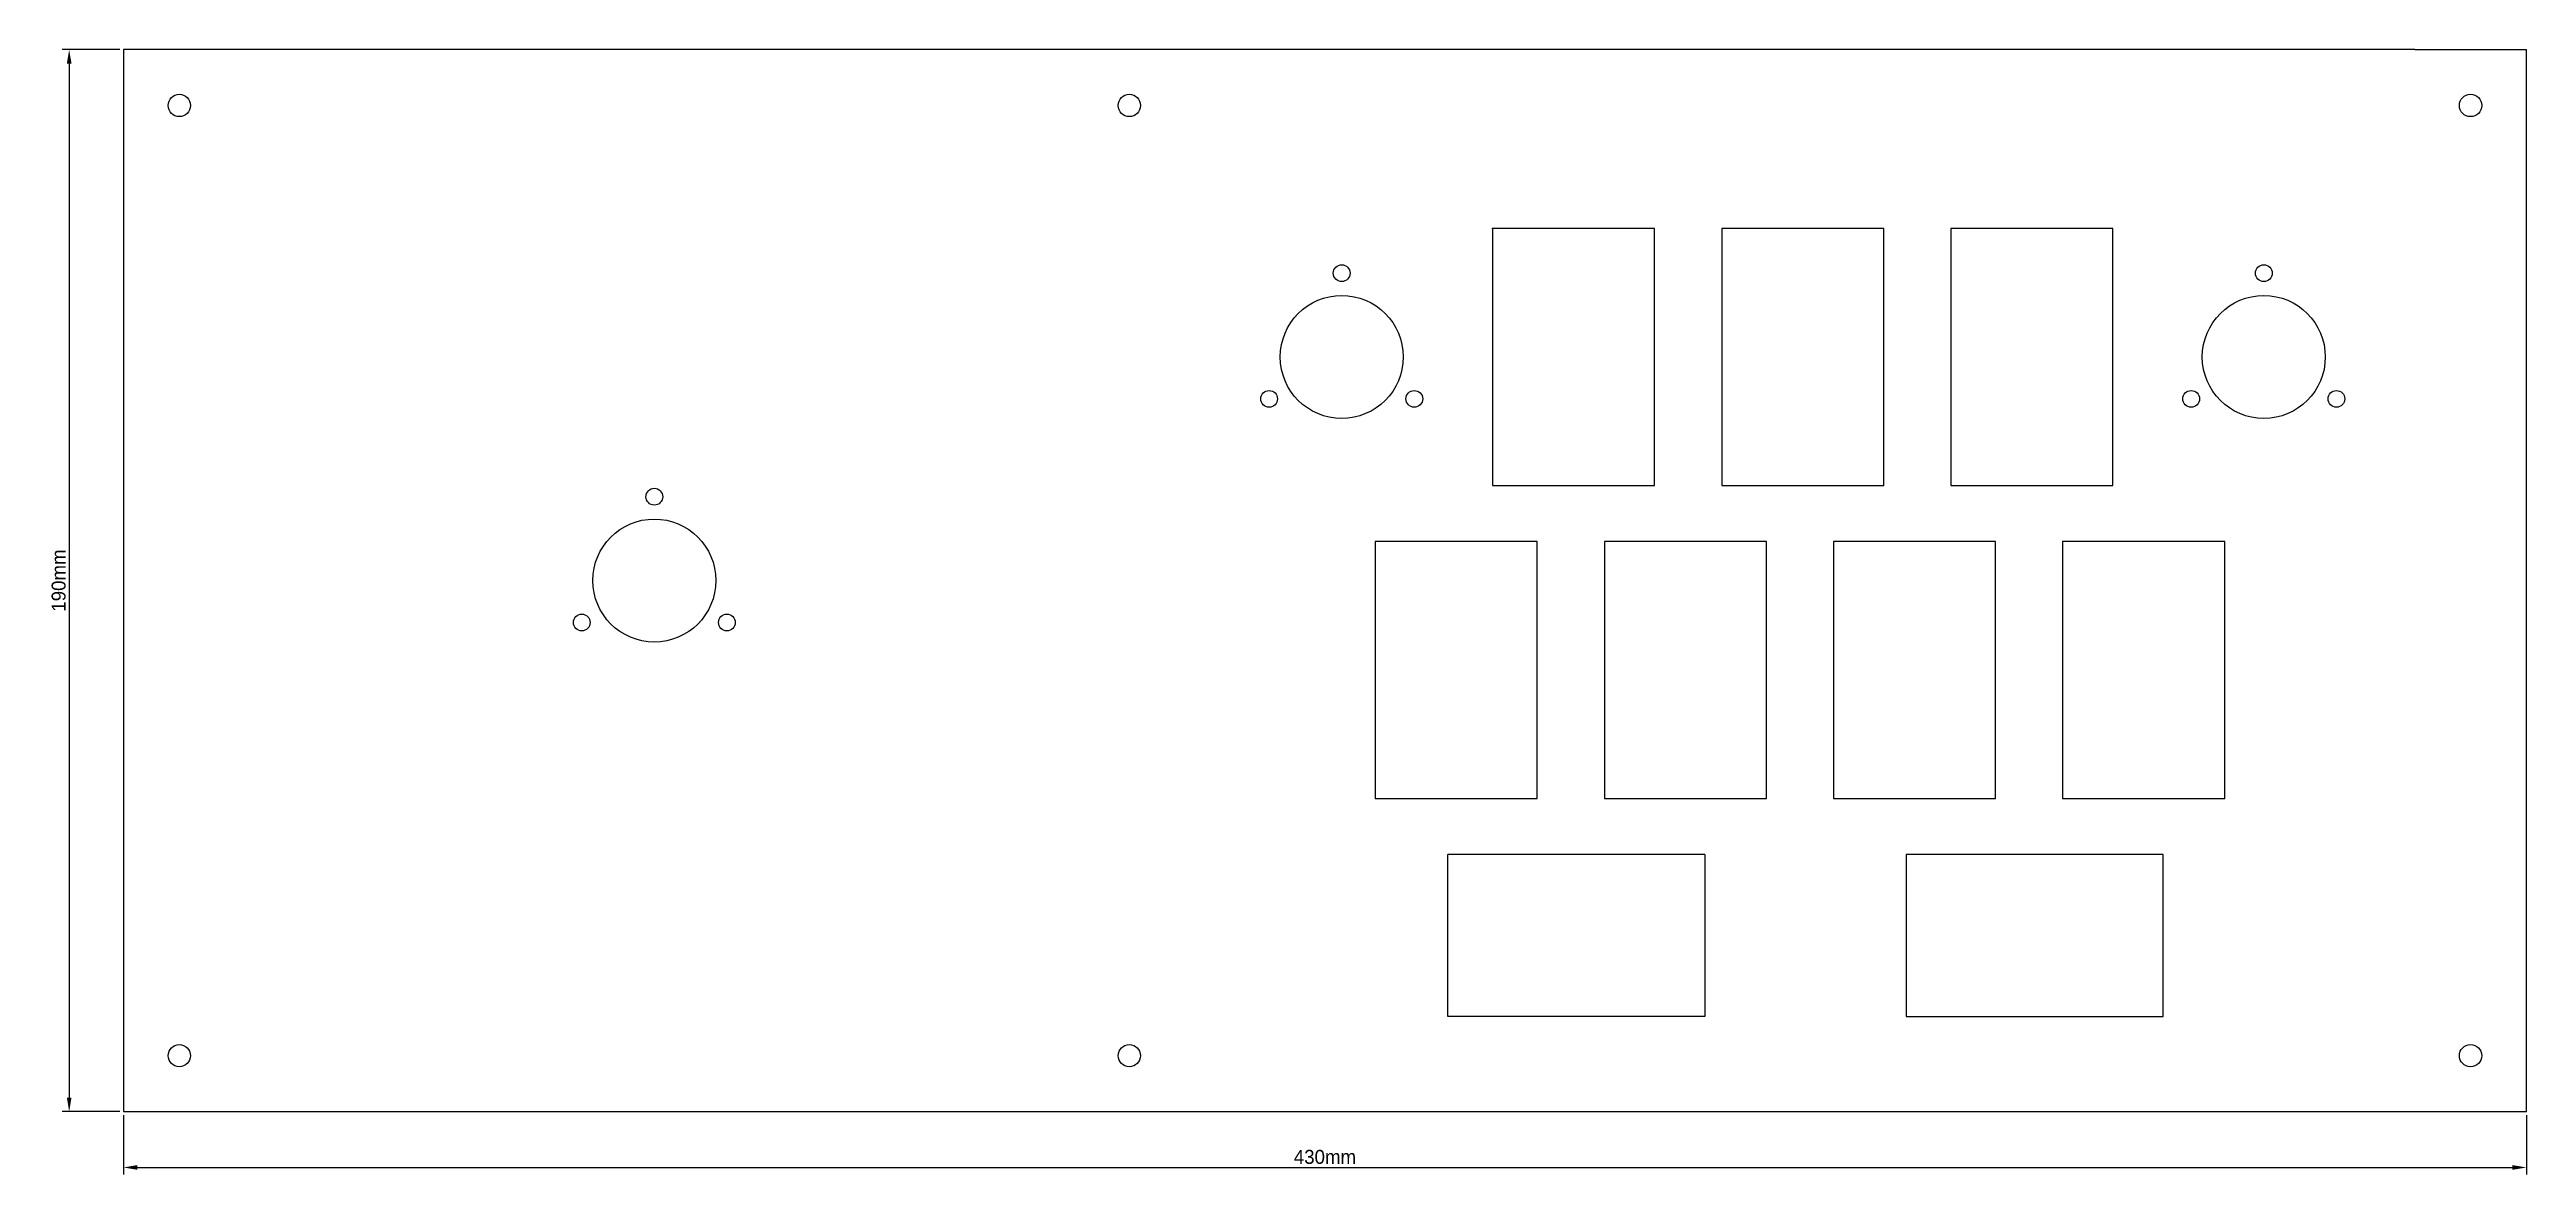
# Model space of a CAD drawing. Header units: millimetres. Extents: x -13 to 430, y -11 to 190.
import ezdxf

# ---------------------------------------------------------------- set-up
doc = ezdxf.new("R2010")
doc.units = ezdxf.units.MM
doc.layers.add('cut', color=250, linetype='Continuous')
doc.dimstyles.new('ISO-25', dxfattribs={"dimtxt": 2.5, "dimasz": 2.5, "dimexe": 1.25, "dimexo": 0.625, "dimtad": 1, "dimtxsty": 'Standard', "dimcen": 2.5, "dimadec": 0, "dimazin": 0, "dimtfac": 1, "dimtmove": 0, "dimatfit": 3, "dimfxl": 1, "dimarcsym": 0})

# ---------------------------------------------------------------- blocks, each defined once
blk = doc.blocks.new('*D1')
at = {"color": 0, "lineweight": -2, "transparency": 16777216}
for p, q in [((-0.63, 190), (-10.96, 190)), ((-9.71, 187.5), (-9.71, 2.5)), ((-0.63, 0), (-10.96, 0))]:
    blk.add_line(p, q, dxfattribs=at)
at = {"color": 0, "transparency": 16777216}
for points in [[(-10.12, 187.5), (-9.29, 187.5), (-9.71, 190)], [(-10.12, 2.5), (-9.29, 2.5), (-9.71, 0)]]:
    blk.add_solid(points, dxfattribs=at)
at = {"layer": 'Defpoints', "color": 0, "transparency": 16777216}
for p in [(0, 190), (-9.71, 0), (0, 0)]:
    blk.add_point(p, dxfattribs=at)
at = {"color": 0, "transparency": 16777216, "insert": (-11.58, 95), "char_height": 2.5, "attachment_point": 5, "rotation": 90}
blk.add_mtext('190mm', dxfattribs=at)
blk = doc.blocks.new('*D2')
at = {"color": 0, "lineweight": -2, "transparency": 16777216}
for p, q in [((0, -0.63), (0, -11.25)), ((430, -0.63), (430, -11.25)), ((2.5, -10), (427.5, -10))]:
    blk.add_line(p, q, dxfattribs=at)
at = {"color": 0, "transparency": 16777216}
for points in [[(2.5, -9.58), (2.5, -10.42), (0, -10)], [(427.5, -9.58), (427.5, -10.42), (430, -10)]]:
    blk.add_solid(points, dxfattribs=at)
at = {"layer": 'Defpoints', "color": 0, "transparency": 16777216}
for p in [(0, 0), (430, 0), (430, -10)]:
    blk.add_point(p, dxfattribs=at)
at = {"color": 0, "transparency": 16777216, "insert": (215, -8.12), "char_height": 2.5, "attachment_point": 5}
blk.add_mtext('430mm', dxfattribs=at)

msp = doc.modelspace()

# ---------------------------------------------------------------- linework, layer by layer
at = {"layer": 'cut'}
for p, q in [((190, 190), (0, 190)), ((0, 190), (0, 0)), ((410, 190), (190, 190)), ((410, 190), (430, 190)), ((430, 0), (430, 190)), ((274, 158), (245, 158)), ((245, 158), (245, 112)), ((274, 112), (274, 158)), ((315, 158), (286, 158)), ((286, 158), (286, 112)), ((315, 112), (315, 158)), ((356, 158), (327, 158)), ((327, 158), (327, 112)), ((356, 112), (356, 158)), ((245, 112), (274, 112)), ((286, 112), (315, 112)), ((327, 112), (356, 112)), ((253, 102), (224, 102)), ((224, 102), (224, 56)), ((253, 56), (253, 102)), ((294, 102), (265, 102)), ((265, 102), (265, 56)), ((294, 56), (294, 102)), ((335, 102), (306, 102)), ((306, 102), (306, 56)), ((335, 56), (335, 102)), ((376, 102), (347, 102)), ((347, 102), (347, 56)), ((376, 56), (376, 102)), ((224, 56), (253, 56)), ((265, 56), (294, 56)), ((306, 56), (335, 56)), ((347, 56), (376, 56)), ((283, 46), (237, 46)), ((237, 17), (237, 46)), ((283, 46), (283, 17)), ((365, 46), (319, 46)), ((319, 46), (319, 17)), ((365, 17), (365, 46)), ((283, 17), (237, 17)), ((319, 17), (365, 17)), ((0, 0), (190, 0)), ((190, 0), (410, 0)), ((410, 0), (430, 0))]:
    msp.add_line(p, q, dxfattribs=at)
for centre, radius in [((10, 180), 2), ((180, 180), 2), ((420, 180), 2), ((218, 150), 1.5), ((383, 150), 1.5), ((218, 135), 11), ((383, 135), 11), ((205.01, 127.5), 1.5), ((230.99, 127.5), 1.5), ((370.01, 127.5), 1.5), ((395.99, 127.5), 1.5), ((95, 110), 1.5), ((95, 95), 11), ((82.01, 87.5), 1.5), ((107.99, 87.5), 1.5), ((10, 10), 2), ((180, 10), 2), ((420, 10), 2)]:
    msp.add_circle(centre, radius, dxfattribs=at)
msp.add_point((245, 158), dxfattribs=at)

# ---------------------------------------------------------------- dimensions: what is measured, and where the dimension line sits
dim = msp.add_linear_dim(base=(-9.706, 0), p1=(0, 190), p2=(0, 0), angle=90, dimstyle='ISO-25', override={"dimpost": 'mm'})
dim.commit()
dim.dimension.update_dxf_attribs({"geometry": '*D1', "text_midpoint": (-11.581, 95)})
dim = msp.add_linear_dim(base=(430, -10), p1=(0, 0), p2=(430, 0), dimstyle='ISO-25', override={"dimpost": 'mm'})
dim.commit()
dim.dimension.update_dxf_attribs({"geometry": '*D2', "text_midpoint": (215, -8.125)})

doc.saveas('drawing.dxf')
